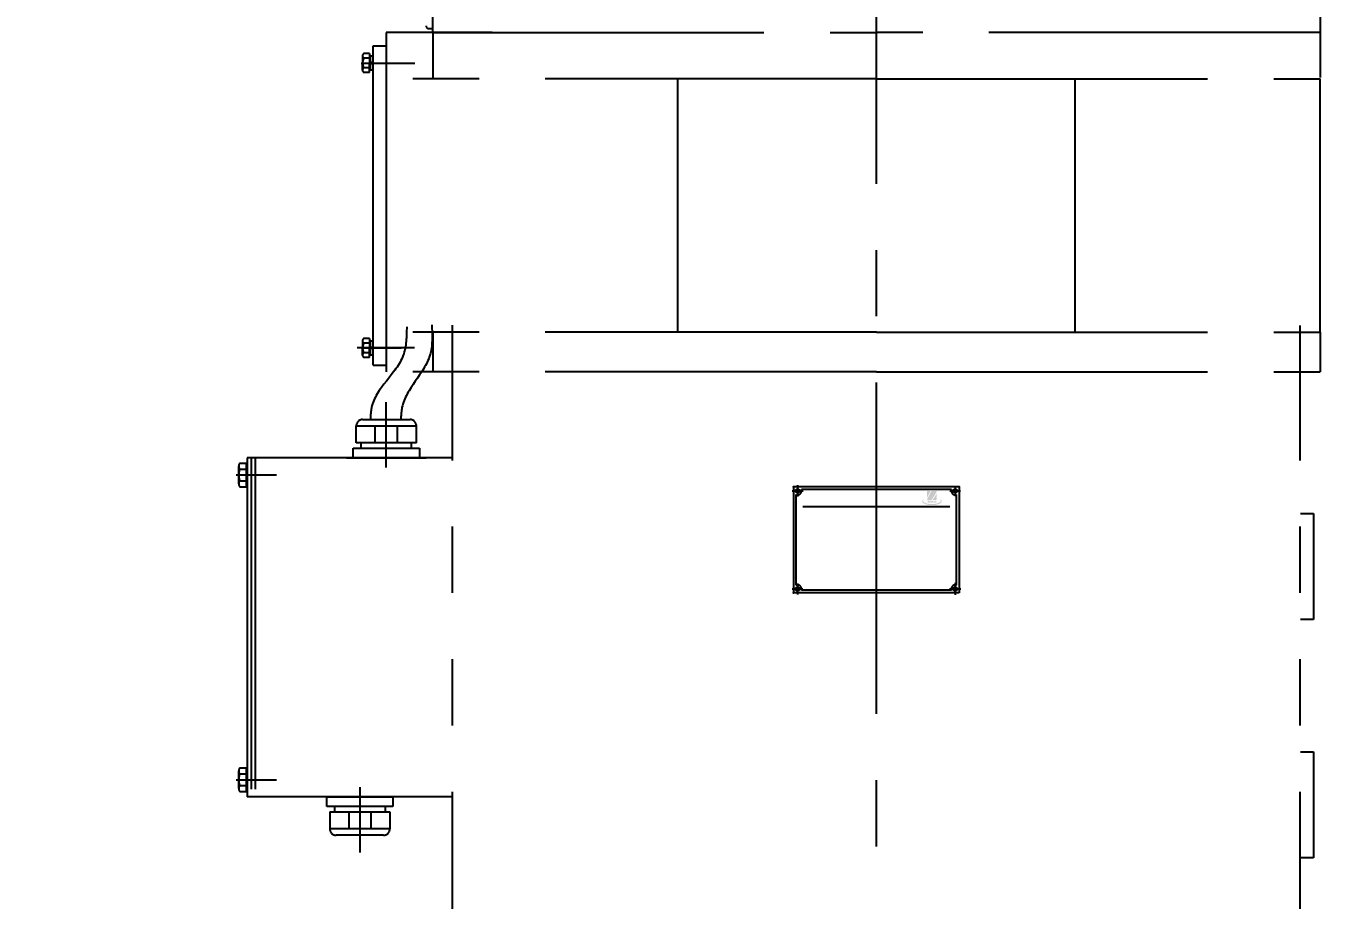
# Model space of a CAD drawing. Header units: millimetres. Extents: x 0 to 8400, y -232 to 5940.
# Drawn here: x 3322 to 4299, y 4268 to 4928 of the extents above; entities that cross this region are included whole.
import ezdxf

# ---------------------------------------------------------------- set-up
doc = ezdxf.new("R2010")
doc.units = ezdxf.units.MM
doc.header["$LTSCALE"] = 200
doc.linetypes.add('G', pattern=[2, 1.25, -0.25, 0.25, -0.25])
doc.linetypes.add('K', pattern=[2.5, 1.25, -0.25, 0.25, -0.25, 0.25, -0.25])
for name, color, linetype in [('05', 4, 'G'), ('07', 6, 'K'), ('08', 1, 'Continuous')]:
    doc.layers.add(name, color=color, linetype=linetype)
doc.styles.get("Standard").update_dxf_attribs({"font": 'isocp', "width": 0.707, "bigfont": 'intecad.shx'})
doc.dimstyles.new('INTE', dxfattribs={"dimscale": 20, "dimtxt": 3.5, "dimasz": 3, "dimexe": 3, "dimexo": 0, "dimgap": 1, "dimtad": 1, "dimdec": 3, "dimdsep": 46, "dimtxsty": 'Standard', "dimcen": 0, "dimclrd": 1, "dimclre": 1, "dimclrt": 3, "dimadec": 4, "dimazin": 0, "dimtfac": 1, "dimtdec": 3, "dimtmove": 0, "dimatfit": 0, "dimfxl": 1, "dimarcsym": 0})

# ---------------------------------------------------------------- blocks, each defined once
blk = doc.blocks.new('*D105')
at = {"layer": '08', "color": 1, "lineweight": -2}
for p, q in [((3669.04, 5405.87), (2646.25, 5405.87)), ((2706.25, 5345.87), (2706.25, 2941.25)), ((3446.28, 2881.25), (2646.25, 2881.25))]:
    blk.add_line(p, q, dxfattribs=at)
at = {"layer": '08', "color": 1}
for points in [[(2696.25, 5345.87), (2716.25, 5345.87), (2706.25, 5405.87)], [(2696.25, 2941.25), (2716.25, 2941.25), (2706.25, 2881.25)]]:
    blk.add_solid(points, dxfattribs=at)
at = {"layer": 'Defpoints', "color": 0}
for p in [(3669.04, 5405.87), (2706.25, 2881.25), (3446.28, 2881.25)]:
    blk.add_point(p, dxfattribs=at)
at = {"layer": '08', "color": 3, "insert": (2651.25, 4143.56), "char_height": 70, "attachment_point": 5, "rotation": 90}
blk.add_mtext('2515', dxfattribs=at)

msp = doc.modelspace()

# ---------------------------------------------------------------- hatches: boundary and pattern name
at = {"layer": '07', "linetype": 'K'}
h = msp.add_hatch(color=6, dxfattribs=at)
h.paths.add_polyline_path([(4005.5358, 4577.1009), (4009.633, 4577.1009), (4009.633, 4576.5408), (4005.7918, 4570.3789), (4002.3988, 4570.3789), (4002.3988, 4570.8419)])
h.paths.add_polyline_path([(4002.3988, 4572.1074), (4002.3988, 4577.1009), (4004.9015, 4577.1009)], flags=17)
h.paths.add_polyline_path([(4006.5601, 4570.3789), (4009.633, 4575.3084), (4009.633, 4570.3789)])
h.paths.add_polyline_path([(4009.1166, 4569.8055), (4009.1923, 4569.7571), (4009.2568, 4569.7016), (4009.3135, 4569.6387), (4009.363, 4569.5674), (4009.4055, 4569.486), (4009.4369, 4569.4039), (4009.4605, 4569.3136), (4009.4721, 4569.2111), (4009.4729, 4569.1063), (4009.4712, 4568.9847), (4009.4554, 4568.8807), (4009.4261, 4568.7858), (4009.3869, 4568.6995), (4009.3375, 4568.6197), (4009.2769, 4568.5451), (4009.2029, 4568.4744, -0.08427441), (4009.161, 4568.4491), (4009.0613, 4568.3922), (4008.9526, 4568.3476), (4008.8334, 4568.3196), (4008.6938, 4568.3056), (4008.55, 4568.3013), (4008.4001, 4568.2983), (4008.2503, 4568.3013), (4008.1065, 4568.3056), (4007.9668, 4568.3196), (4007.8477, 4568.3476), (4007.739, 4568.3922), (4007.6393, 4568.4491, -0.08427441), (4007.5973, 4568.4744), (4007.5234, 4568.5451), (4007.4628, 4568.6197), (4007.4134, 4568.6995), (4007.3742, 4568.7858), (4007.3449, 4568.8807), (4007.341, 4568.906), (4008.1193, 4568.906), (4008.136, 4568.8597), (4008.1551, 4568.8182), (4008.1871, 4568.7647), (4008.2361, 4568.72), (4008.3055, 4568.6902), (4008.3684, 4568.6854), (4008.4133, 4568.6886), (4008.4708, 4568.7015), (4008.5355, 4568.7397), (4008.5774, 4568.7865), (4008.6033, 4568.8265), (4008.6253, 4568.8763), (4008.6422, 4568.9378), (4008.6518, 4569.0049), (4008.6547, 4569.0753), (4008.6518, 4569.146), (4008.6424, 4569.2143), (4008.6258, 4569.2776), (4008.6039, 4569.3301), (4008.578, 4569.3735), (4008.5498, 4569.4076), (4008.5048, 4569.447), (4008.4504, 4569.4694), (4008.409, 4569.4791), (4008.3605, 4569.4826), (4008.3091, 4569.4787), (4008.2487, 4569.464), (4008.188, 4569.4233), (4008.1538, 4569.3757), (4008.1332, 4569.3337), (4008.1169, 4569.2809), (4007.3361, 4569.2809), (4007.3397, 4569.3136), (4007.3634, 4569.4039), (4007.3948, 4569.486), (4007.4372, 4569.5674), (4007.4868, 4569.6387), (4007.5434, 4569.7016), (4007.608, 4569.7571), (4007.6837, 4569.8055), (4007.7781, 4569.8481), (4007.881, 4569.8848), (4007.9905, 4569.9156, -0.05275114), (4008.4001, 4569.9629, -0.05275114), (4008.8097, 4569.9156), (4008.9193, 4569.8848), (4009.0222, 4569.8481)], flags=17)
h.paths.add_polyline_path([(4006.368, 4569.945), (4007.1202, 4569.945), (4007.1202, 4568.2805), (4006.432, 4568.2805), (4006.432, 4569.0985), (4005.6638, 4568.2805), (4004.9756, 4568.2805), (4004.9756, 4569.945), (4005.6638, 4569.945), (4005.6638, 4569.1952)], flags=17)
h.paths.add_polyline_path([(4003.025, 4569.1025), (4002.8463, 4569.1733), (4002.7122, 4569.315), (4002.6676, 4569.4212), (4002.6676, 4569.5629), (4002.7122, 4569.6691), (4002.8463, 4569.8108), (4003.025, 4569.917), (4003.2484, 4569.9524), (4004.7675, 4569.9524), (4004.7675, 4568.2879), (4003.9993, 4568.2879), (4003.9993, 4568.9065), (4003.7844, 4568.9065), (4003.4871, 4568.2879), (4002.6229, 4568.2879)], flags=17)
h.paths.add_polyline_path([(4003.6152, 4569.2906), (4003.9993, 4569.2906), (4003.9993, 4569.5467), (4003.6152, 4569.5467, 1)], flags=16)
edge = h.paths.add_edge_path()
edge.add_ellipse((4006.0479, 4569.4186), major_axis=(-7.4262, 0), ratio=0.39710964, start_angle=-56.8674614, end_angle=236.8674614, ccw=False)
edge.add_ellipse((4006.0479, 4569.8347), major_axis=(-6.786, 0), ratio=0.37758646, start_angle=-53.2630888, end_angle=233.2630888)

# ---------------------------------------------------------------- linework, layer by layer
at = {"layer": '05'}
msp.add_line((3964.0981, 3608.9718), (3964.0981, 5509.3422), dxfattribs=at)
at = {"layer": '07', "color": 6, "linetype": 'K'}
for p, q in [((3629.0981, 4923.1352), (3629.0981, 5139.1352)), ((4299.0981, 5139.1352), (4299.0981, 4888.1352)), ((3626.0981, 4926.1352), (3629.0981, 4926.1352)), ((3594.0981, 4923.1352), (3594.0981, 4672.1352)), ((3674.0981, 4923.1352), (3594.0981, 4923.1352)), ((3629.0981, 4923.1352), (3964.0981, 4923.1352)), ((3629.0981, 4923.1352), (3674.0981, 4923.1352)), ((3629.0981, 4923.1352), (3674.0981, 4923.1352)), ((3629.0981, 4923.1352), (3629.0981, 4888.1352)), ((4299.0981, 4923.1352), (3964.0981, 4923.1352)), ((3576.0981, 4905.5277), (3576.0981, 4900.1352)), ((3581.3981, 4907.3252), (3577.1125, 4907.3252)), ((3581.3981, 4907.3252), (3581.3981, 4900.1352)), ((3581.3981, 4905.9352), (3581.9981, 4905.9352)), ((3581.9981, 4894.3352), (3581.9981, 4905.9352)), ((3584.0981, 4905.2352), (3581.9981, 4905.2352)), ((3581.9981, 4905.2352), (3581.9981, 4895.0352)), ((3584.0981, 4672.1352), (3584.0981, 4913.1352)), ((3584.0981, 4913.1352), (3594.0981, 4913.1352)), ((3584.0981, 4895.0352), (3584.0981, 4905.2352)), ((3574.9855, 4900.1352), (3601.2968, 4900.1352)), ((3576.0981, 4894.7427), (3576.0981, 4900.1352)), ((3581.3981, 4903.7302), (3577.1125, 4903.7302)), ((3581.3981, 4896.5402), (3577.1125, 4896.5402)), ((3581.3981, 4892.9452), (3581.3981, 4900.1352)), ((3581.9981, 4900.1352), (3584.0981, 4901.1882)), ((3584.0981, 4900.1352), (3581.9981, 4899.0822)), ((3582.8769, 4900.1352), (3615.6719, 4900.1352)), ((3581.3981, 4892.9452), (3577.1125, 4892.9452)), ((3581.3981, 4894.3352), (3581.9981, 4894.3352)), ((3581.9981, 4895.0352), (3584.0981, 4895.0352)), ((3964.0981, 4888.1352), (3594.0981, 4888.1352)), ((3594.0981, 4886.3901), (3594.0981, 4667.1352)), ((3814.0981, 4697.1352), (3814.0981, 4888.1352)), ((3964.0981, 4888.1352), (4299.0981, 4888.1352)), ((4114.0981, 4697.1352), (4114.0981, 4888.1352)), ((4299.0981, 4697.1352), (4299.0981, 4888.1352)), ((3644.0093, 4100.2518), (3644.0093, 4702.2518)), ((4284.0981, 4100.2518), (4284.0981, 4702.1324)), ((3576.0981, 4690.5277), (3576.0981, 4685.1352)), ((3581.3981, 4692.3252), (3577.1125, 4692.3252)), ((3581.3981, 4692.3252), (3581.3981, 4685.1352)), ((3581.3981, 4690.9352), (3581.9981, 4690.9352)), ((3581.9981, 4679.3352), (3581.9981, 4690.9352)), ((3584.0981, 4690.2352), (3581.9981, 4690.2352)), ((3581.9981, 4690.2352), (3581.9981, 4680.0352)), ((3584.0981, 4680.0352), (3584.0981, 4690.2352)), ((3964.0981, 4697.1352), (3594.0981, 4697.1352)), ((3629.0981, 4697.1352), (3629.0981, 4667.1352)), ((3964.0981, 4697.1352), (4299.0981, 4697.1352)), ((4299.0981, 4697.1352), (4299.0981, 4667.1352)), ((3615.3874, 4685.1352), (3572.0233, 4685.1352)), ((3576.0981, 4679.7427), (3576.0981, 4685.1352)), ((3576.5563, 4685.1352), (3605.2238, 4685.1352)), ((3581.3981, 4688.7302), (3577.1125, 4688.7302)), ((3581.3981, 4681.5402), (3577.1125, 4681.5402)), ((3581.3981, 4677.9452), (3581.3981, 4685.1352)), ((3581.9981, 4685.1352), (3584.0981, 4686.1882)), ((3584.0981, 4685.1352), (3581.9981, 4684.0822)), ((3581.3981, 4677.9452), (3577.1125, 4677.9452)), ((3581.3981, 4679.3352), (3581.9981, 4679.3352)), ((3581.9981, 4680.0352), (3584.0981, 4680.0352)), ((3584.0981, 4672.1352), (3594.0981, 4672.1352)), ((3964.0981, 4667.1352), (3594.0981, 4667.1352)), ((3964.0981, 4667.1352), (4299.0981, 4667.1352)), ((3594.0981, 4594.7886), (3594.0981, 4644.1017)), ((3594.0981, 4594.7886), (3594.0981, 4632.4368)), ((3571.4117, 4613.4959), (3571.4117, 4626.3604)), ((3571.4117, 4626.3604), (3616.7844, 4626.3604)), ((3576.1583, 4631.107), (3612.0378, 4631.107)), ((3585.7729, 4613.4959), (3585.7729, 4626.3604)), ((3602.4233, 4613.4959), (3602.4233, 4626.3604)), ((3616.7844, 4613.4959), (3616.7844, 4626.3604)), ((3616.7844, 4613.4959), (3571.4117, 4613.4959)), ((3575.0673, 4609.4019), (3575.0673, 4613.4959)), ((3613.1289, 4609.4019), (3613.1289, 4613.4959)), ((3569.1559, 4609.4019), (3619.0403, 4609.4019)), ((3569.1559, 4602.2518), (3569.1559, 4609.4019)), ((3619.0403, 4609.4019), (3619.0403, 4602.2518)), ((3482.6981, 4582.588), (3482.6981, 4595.9155)), ((3483.3853, 4598.1368), (3488.4981, 4598.1368)), ((3483.3853, 4593.6943), (3488.4981, 4593.6943)), ((3488.4981, 4580.3668), (3488.4981, 4598.1368)), ((3489.0981, 4596.5518), (3488.4981, 4597.1518)), ((3644.0981, 4602.2518), (3489.0981, 4602.2518)), ((3489.0981, 4602.2518), (3489.0981, 4594.2518)), ((3489.0981, 4596.5518), (3489.0981, 4581.9518)), ((3492.0981, 4602.2518), (3492.0981, 4346.2518)), ((3495.0981, 4602.2518), (3495.0981, 4346.2518)), ((3564.0981, 4602.2518), (3624.0981, 4602.2518)), ((3619.0403, 4602.2518), (3569.1559, 4602.2518)), ((3480.6981, 4589.2518), (3511.0981, 4589.2518)), ((3483.3853, 4584.8093), (3488.4981, 4584.8093)), ((3489.0981, 4584.2518), (3489.0981, 4514.2518)), ((3483.3853, 4580.3668), (3488.4981, 4580.3668)), ((3489.0981, 4581.9518), (3488.4981, 4581.3518)), ((3900.3835, 4577.2518), (3908.8127, 4577.2518)), ((4026.5981, 4580.2518), (3901.5981, 4580.2518)), ((3901.5981, 4580.2518), (3901.5981, 4500.2518)), ((3903.5992, 4506.0806), (3903.5992, 4574.423)), ((3904.5981, 4581.4701), (3904.5981, 4573.0335)), ((4020.7695, 4578.2513), (3907.4267, 4578.2513)), ((4019.6041, 4577.2518), (4027.5921, 4577.2518)), ((4023.5981, 4581.1687), (4023.5981, 4573.3349)), ((4024.5969, 4506.0806), (4024.5969, 4574.423)), ((4026.5981, 4580.2518), (4026.5981, 4500.2518)), ((4019.5969, 4565.2518), (3908.5992, 4565.2518)), ((4284.1868, 4560.2518), (4294.1868, 4560.2518)), ((4294.1868, 4560.2518), (4294.1868, 4480.2518)), ((3489.0981, 4514.2518), (3489.0981, 4346.2518)), ((3904.5981, 4507.4523), (3904.5981, 4499.0513)), ((4023.5981, 4507.7536), (4023.5981, 4498.75)), ((3900.5342, 4503.2518), (3908.662, 4503.2518)), ((4026.5981, 4500.2518), (3901.5981, 4500.2518)), ((4020.7695, 4502.2522), (3907.4267, 4502.2522)), ((4019.3026, 4503.2518), (4027.8936, 4503.2518)), ((4294.1868, 4480.2518), (4284.1868, 4480.2518)), ((4284.1868, 4380.2518), (4294.1868, 4380.2518)), ((4294.1868, 4380.2518), (4294.1868, 4300.2518)), ((3483.3853, 4368.1368), (3488.4981, 4368.1368)), ((3488.4981, 4350.3668), (3488.4981, 4368.1368)), ((3480.6981, 4359.2518), (3511.0981, 4359.2518)), ((3482.6981, 4352.588), (3482.6981, 4365.9155)), ((3483.3853, 4363.6943), (3488.4981, 4363.6943)), ((3489.0981, 4366.5518), (3488.4981, 4367.1518)), ((3489.0981, 4366.5518), (3489.0981, 4351.9518)), ((3483.3853, 4354.8093), (3488.4981, 4354.8093)), ((3483.3853, 4350.3668), (3488.4981, 4350.3668)), ((3489.0981, 4351.9518), (3488.4981, 4351.3518)), ((3574.0981, 4353.7149), (3574.0981, 4304.4018)), ((3574.0981, 4353.7149), (3574.0981, 4316.0668)), ((3644.0981, 4346.2518), (3489.0981, 4346.2518)), ((3549.1559, 4346.2518), (3599.0403, 4346.2518)), ((3549.1559, 4339.1017), (3549.1559, 4346.2518)), ((3599.0403, 4339.1017), (3549.1559, 4339.1017)), ((3555.0673, 4339.1017), (3555.0673, 4335.0076)), ((3593.1289, 4339.1017), (3593.1289, 4335.0076)), ((3599.0403, 4346.2518), (3599.0403, 4339.1017)), ((3551.4117, 4335.0076), (3551.4117, 4322.1432)), ((3551.4117, 4335.0076), (3596.7844, 4335.0076)), ((3565.7729, 4335.0076), (3565.7729, 4322.1432)), ((3582.4233, 4335.0076), (3582.4233, 4322.1432)), ((3596.7844, 4335.0076), (3596.7844, 4322.1432)), ((3596.7844, 4322.1432), (3551.4117, 4322.1432)), ((3592.0378, 4317.3966), (3556.1583, 4317.3966)), ((4294.1868, 4300.2518), (4284.1868, 4300.2518))]:
    msp.add_line(p, q, dxfattribs=at)
for centre in [(3904.5981, 4577.2518), (4023.5981, 4577.2518), (3904.5981, 4503.2518), (4023.5981, 4503.2518)]:
    msp.add_circle(centre, 1.5, dxfattribs=at)
for centre, radius, start, end in [((3626.0981, 4928.1352), 2, 180, 270), ((3578.1979, 4905.5277), 2.0998, 121.1244854, 238.8755144), ((3582.9756, 4900.1352), 6.8775, 148.4850736, 211.5149262), ((3578.1979, 4894.7427), 2.0998, 121.1244854, 238.8755144), ((3578.1979, 4690.5277), 2.0998, 121.1244854, 238.8755144), ((3582.9756, 4685.1352), 6.8775, 148.4850736, 211.5149262), ((3578.1979, 4679.7427), 2.0998, 121.1244854, 238.8755144), ((3576.1583, 4626.3604), 4.7466, 90, 180), ((3612.0378, 4626.3604), 4.7466, 0, 90), ((3486.6313, 4595.9155), 3.9332, 145.6157525, 214.3842475), ((3497.4001, 4589.2518), 14.702, 162.4120462, 197.5879538), ((3486.6313, 4582.588), 3.9332, 145.6157525, 214.3842475), ((3904.5981, 4577.2518), 3, 250.5522514, 19.4620205), ((4023.5981, 4577.2518), 3, 160.5379795, 289.4477486), ((3904.5981, 4503.2518), 3, 340.5379795, 109.4477486), ((4023.5981, 4503.2518), 3, 70.5522514, 199.4620205), ((3486.6313, 4365.9155), 3.9332, 145.6157525, 214.3842475), ((3497.4001, 4359.2518), 14.702, 162.4120462, 197.5879538), ((3486.6313, 4352.588), 3.9332, 145.6157525, 214.3842475), ((3556.1583, 4322.1432), 4.7466, 180, 270), ((3592.0378, 4322.1432), 4.7466, 270, 0)]:
    msp.add_arc(centre, radius, start, end, dxfattribs=at)
for points in [[(3609.5047, 4701.0648), (3606.8258, 4679.5345), (3582.9326, 4640.1217), (3582.0556, 4631.2142)], [(3628.3944, 4702.4896), (3626.9688, 4679.5345), (3605.9326, 4640.1217), (3605.0556, 4631.2142)]]:
    msp.add_spline(points, degree=3, dxfattribs=at)
for p in [(3581.9981, 4900.1352), (3584.0981, 4900.1352), (3581.9981, 4685.1352), (3581.9981, 4685.1352), (3581.9981, 4685.1352), (3584.0981, 4685.1352), (3584.0981, 4685.1352), (3584.0981, 4685.1352), (3901.5981, 4580.2518), (3901.5981, 4580.2518), (4026.5981, 4580.2518), (3901.5981, 4500.2518)]:
    msp.add_point(p, dxfattribs=at)

# ---------------------------------------------------------------- dimensions: what is measured, and where the dimension line sits
at = {"layer": '08'}
dim = msp.add_linear_dim(base=(2706.2541, 2881.2518), p1=(3669.0385, 5405.8652), p2=(3446.2778, 2881.2518), angle=90, text='2515', dimstyle='INTE', dxfattribs=at)
dim.commit()
dim.dimension.update_dxf_attribs({"geometry": '*D105', "text_midpoint": (2706.2541, 4143.5585), "dimtype": 160})

doc.saveas('drawing.dxf')
